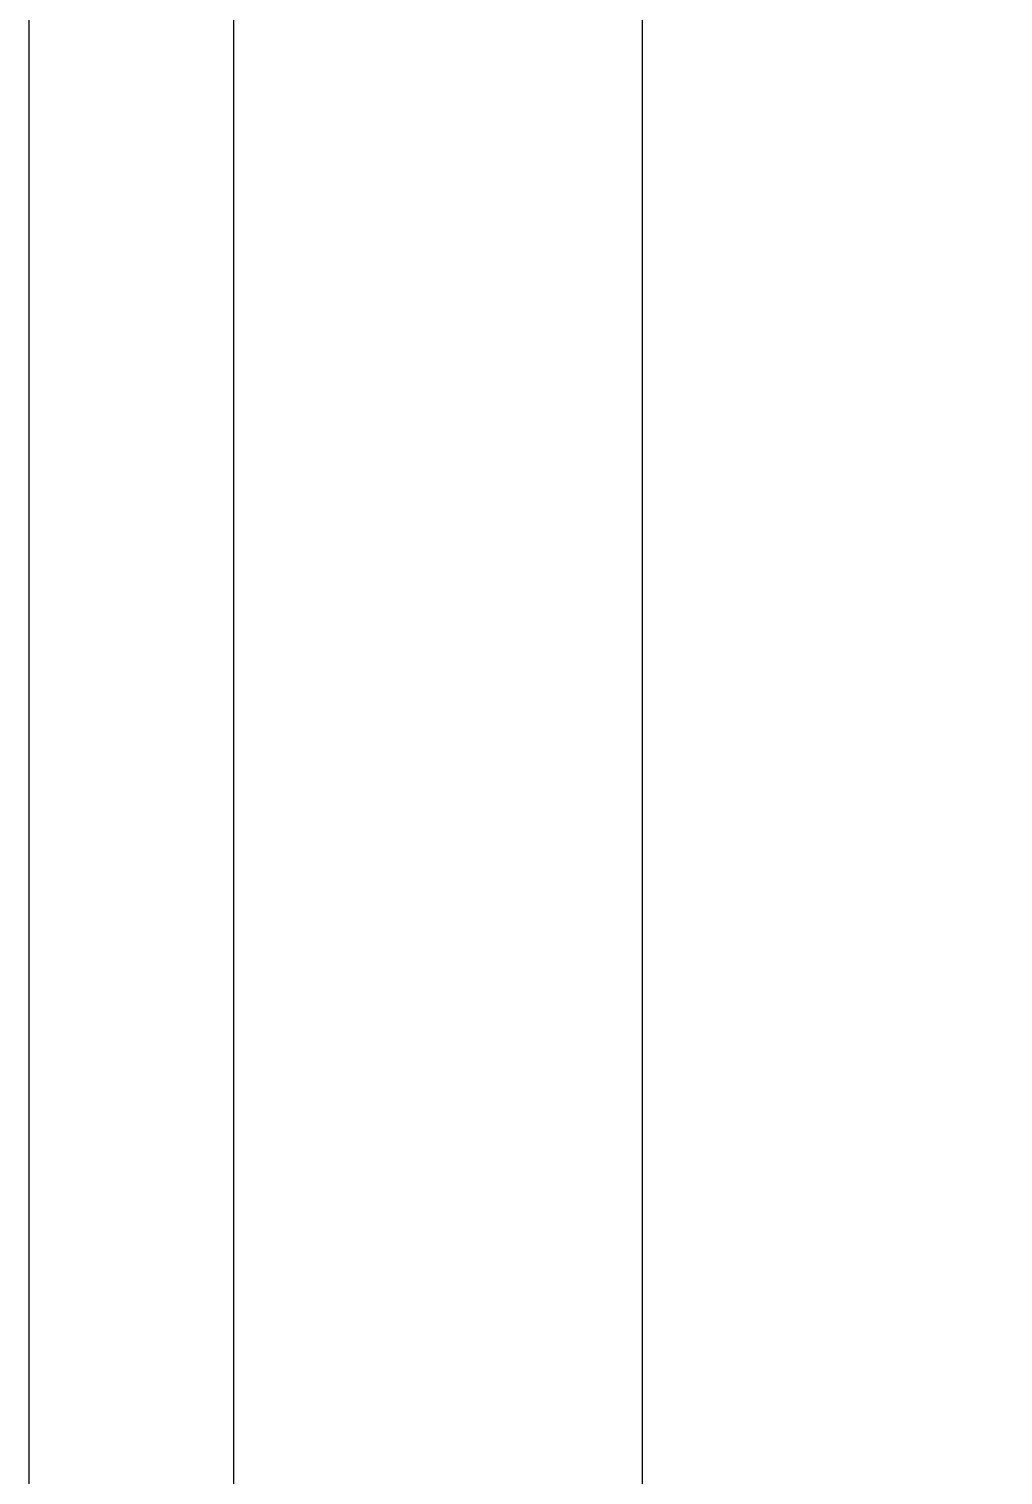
# Model space of a CAD drawing. Header units: millimetres. Extents: x 43335 to 261478, y -4312 to 41218.
# Drawn here: x 181353 to 182543, y 19973 to 21740 of the extents above; entities that cross this region are included whole.
import ezdxf
from ezdxf.enums import TextEntityAlignment as Align

# ---------------------------------------------------------------- set-up
doc = ezdxf.new("R2010")
doc.units = ezdxf.units.MM
doc.linetypes.add('CONT', pattern=[2, 1, 1])
doc.layers.add('FORM(YOURNAME)-11', color=1, linetype='Continuous')
doc.layers.add('인테리어_가구_제작', color=6, linetype='Continuous')
doc.styles.add('YOURNAME', font='HANDotum.ttf')

# ---------------------------------------------------------------- blocks, each defined once
blk = doc.blocks.new('FORM-ELEVATION')
at = {"layer": 'Defpoints', "color": 158}
for points in [[(-10308.6, -21691.8), (71691.4, -21691.8), (71691.4, 35708.2), (-10308.6, 35708.2)], [(-8308.6, 33708.2), (61071.4, 33708.2), (61071.4, -19691.8), (-8308.6, -19691.8)]]:
    blk.add_lwpolyline(points, close=True, dxfattribs=at)
at = {"layer": 'FORM(YOURNAME)-11', "color": 250}
blk.add_lwpolyline([(-11308.6, -22691.8), (72691.4, -22691.8), (72691.4, 36708.2), (-11308.6, 36708.2)], close=True, dxfattribs=at)
at = {"layer": 'FORM(YOURNAME)-11', "color": 3, "style": 'YOURNAME'}
for tag, height, p in [('1', 450.5, (71040.9, -1219.3)), ('2', 450.5, (71040.9, -1862.9)), ('3', 450.5, (71040.9, -3150)), ('4', 450.5, (71040.9, -5080.7)), ('5', 514.9, (71040.9, -7397.6)), ('6', 514.9, (71040.9, -9650.1)), ('7', 514.9, (71040.9, -11902.6)), ('8', 514.9, (71040.9, -14155.1)), ('9', 514.9, (71040.9, -16407.6)), ('10', 514.9, (66790.6, -18595.7)), ('11', 514.9, (71040.9, -18660.1)), ('12', 514.9, (66790.6, -20848.2)), ('13', 514.9, (71040.9, -20848.2))]:
    blk.add_attdef(tag, text='', height=height, dxfattribs=at).set_placement(p, align=Align.MIDDLE_RIGHT)

msp = doc.modelspace()

# ---------------------------------------------------------------- block references
at = {"layer": '인테리어_가구_제작', "color": 8, "linetype": 'CONT', "ltscale": 200, "xscale": 0.25, "yscale": 0.25, "zscale": 0.25}
msp.add_blockref('FORM-ELEVATION', (184180.1, 20568.1), dxfattribs=at)

doc.saveas('drawing.dxf')
